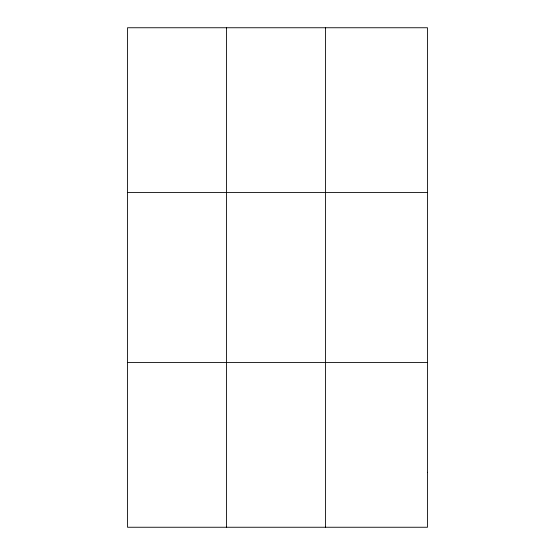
<?xml version="1.0" encoding="UTF-8"?>
<svg xmlns="http://www.w3.org/2000/svg" width="555" height="555" viewBox="0 0 555 555"><rect width="100%" height="100%" fill="white"/><g stroke="black" fill="none" stroke-linecap="round" stroke-linejoin="round"><path stroke-width="0.83" d="M226.502 527.25L226.502 27.75M325.501 527.25L325.501 27.75M127.511 192.585L427.489 192.585M127.511 362.415L427.489 362.415M427.489 472.305L427.489 527.25L127.511 527.25L127.511 27.75L427.489 27.75L427.489 472.305"/></g></svg>
